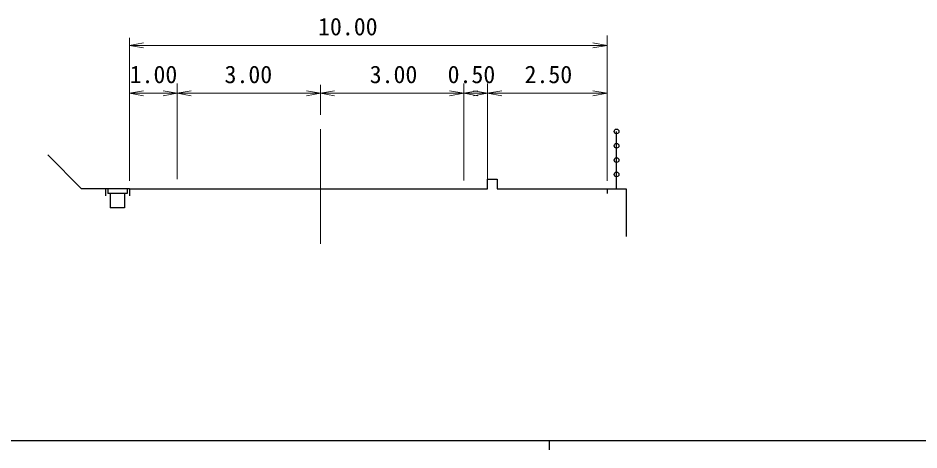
# Model space of a CAD drawing. Units: millimetres on the paper, enlarged 1000 times, with parts at other scales. Extents: x 40000 to 680000, y 20000 to 380000.
# Drawn here: x 212413 to 306731, y 204000 to 249176 of the extents above; entities that cross this region are included whole.
import ezdxf
from ezdxf.enums import TextEntityAlignment as Align

# ---------------------------------------------------------------- set-up
doc = ezdxf.new("R2010")
doc.units = ezdxf.units.MM
doc.header["$LTSCALE"] = 1000
doc.linetypes.add('CHAIN', pattern=[18.5, 12, -1.5, 3.5, -1.5])
for name, color, linetype, lineweight in [('M-BGD', 7, 'Continuous', 25), ('M-BMK', 2, 'CHAIN', 13), ('M-STR-HTXT', 7, 'Continuous', 13), ('M-TTL-BAND', 7, 'Continuous', 25)]:
    doc.layers.add(name, color=color, linetype=linetype, lineweight=lineweight)
doc.styles.add('ＭＳ ゴシック', font='')
doc.styles.get('ＭＳ ゴシック').set_extended_font_data('MS Gothic')

msp = doc.modelspace()

# ---------------------------------------------------------------- linework, layer by layer
at = {"layer": 'M-BGD'}
for p, q in [((275073, 231316), (275073, 237316)), ((219073, 231316), (215538, 234852)), ((221573, 231316), (219073, 231316)), ((221573, 231316), (221573, 230566)), ((224073, 231316), (221573, 231316)), ((221823, 231316), (221823, 230816)), ((223823, 231316), (223823, 230816)), ((224073, 231316), (224073, 230566)), ((262573, 231316), (274073, 231316)), ((274073, 231316), (274073, 230816)), ((274073, 231316), (276073, 231316)), ((276073, 231316), (276073, 226316)), ((223823, 230816), (221823, 230816)), ((222073, 230816), (222073, 229316)), ((223573, 230816), (223573, 229316)), ((223573, 229316), (222073, 229316))]:
    msp.add_line(p, q, dxfattribs=at)
for points in [[(261573, 231316), (261573, 232316), (262573, 232316), (262573, 231316)], [(224073, 231316), (227823, 231316), (244073, 231316), (260323, 231316), (261573, 231316)]]:
    msp.add_lwpolyline(points, dxfattribs=at)
for centre in [(275073, 237316), (275073, 235816), (275073, 234316), (275073, 232816)]:
    msp.add_circle(centre, 250, dxfattribs=at)
at = {"layer": 'M-BMK'}
msp.add_line((244073, 225547), (244073, 242176), dxfattribs=at)
at = {"layer": 'M-STR-HTXT'}
for p, q in [((274073, 247336), (274073, 232163)), ((224073, 232152), (224073, 247100)), ((224073, 246316), (225551, 246577)), ((224073, 246316), (274073, 246316)), ((224073, 246316), (225551, 246056)), ((274073, 246316), (272596, 246577)), ((274073, 246316), (272596, 246056)), ((224073, 241316), (225551, 241577)), ((229073, 241316), (227596, 241577)), ((229073, 232316), (229073, 242316)), ((229073, 241316), (230551, 241577)), ((244073, 241316), (242596, 241577)), ((244073, 241316), (245551, 241577)), ((259073, 241316), (257596, 241577)), ((259073, 242316), (259073, 232196)), ((259073, 241316), (260551, 241577)), ((261573, 241316), (260096, 241577)), ((261573, 242316), (261573, 232196)), ((261573, 241316), (263051, 241577)), ((274073, 241316), (272596, 241577)), ((224073, 241316), (229073, 241316)), ((224073, 241316), (225551, 241056)), ((229073, 241316), (227596, 241056)), ((229073, 241316), (244073, 241316)), ((229073, 241316), (230551, 241056)), ((244073, 241316), (242596, 241056)), ((244073, 241316), (259073, 241316)), ((244073, 241316), (245551, 241056)), ((259073, 241316), (257596, 241056)), ((259073, 241316), (261573, 241316)), ((259073, 241316), (260551, 241056)), ((261573, 241316), (260096, 241056)), ((261573, 241316), (274073, 241316)), ((261573, 241316), (263051, 241056)), ((274073, 241316), (272596, 241056))]:
    msp.add_line(p, q, dxfattribs=at)
at = {"layer": 'M-TTL-BAND'}
for p, q in [((40000, 205000), (579000, 205000)), ((268000, 205000), (268000, 204000))]:
    msp.add_line(p, q, dxfattribs=at)

# ---------------------------------------------------------------- texts
at = {"layer": 'M-STR-HTXT', "style": 'ＭＳ ゴシック'}
for s, p in [('10.00', (246939, 246816)), ('1.00', (226593, 241816)), ('3.00', (236528, 241816)), ('3.00', (251723, 241816)), ('0.50', (259880, 241816)), ('2.50', (267936, 241816))]:
    msp.add_text(s, height=1833, dxfattribs=at).set_placement(p, align=Align.BOTTOM_CENTER)

doc.saveas('drawing.dxf')
